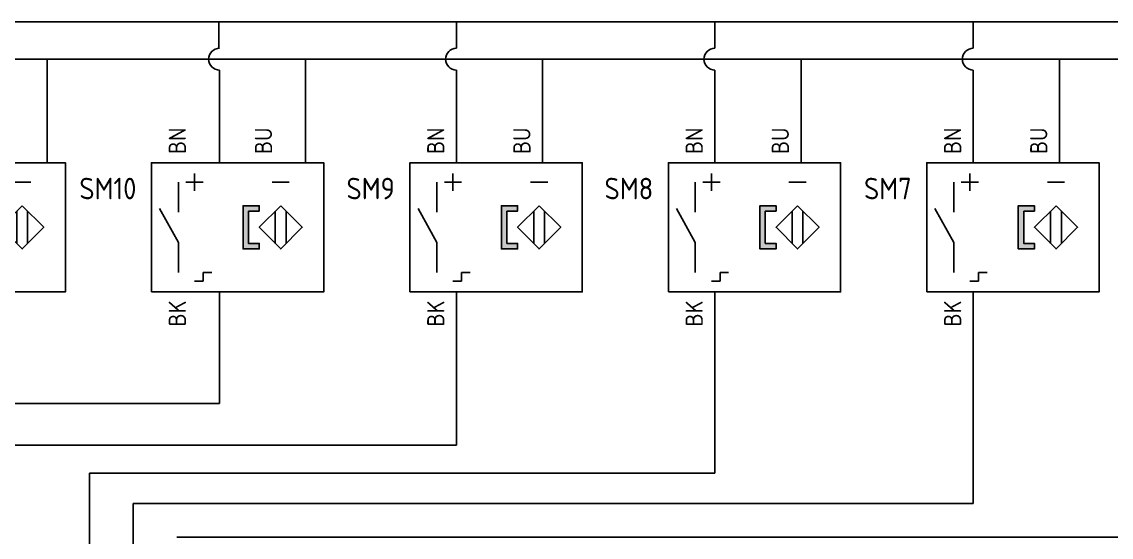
# Model space of a CAD drawing. Header units: millimetres. Extents: x 367 to 1026, y -455 to 11.
# Drawn here: x 582.7 to 709.2, y -156.2 to -96.4 of the extents above; entities that cross this region are included whole.
import ezdxf
from ezdxf.enums import TextEntityAlignment as Align

# ---------------------------------------------------------------- set-up
doc = ezdxf.new("R2010")
doc.units = ezdxf.units.MM
doc.header["$LTSCALE"] = 6
for name, color, linetype in [('RED_2.5mm^2', 1, 'Continuous'), ('SYMS', 7, 'Continuous'), ('TAGS', 51, 'Continuous'), ('TAN_6.0mm^2', 31, 'Continuous'), ('TERMS', 4, 'Continuous'), ('YEL_14_THHN', 2, 'Continuous')]:
    doc.layers.add(name, color=color, linetype=linetype)
doc.styles.add('WD_IEC', font='isocp2.shx', dxfattribs={"width": 0.9, "height": 4})

# ---------------------------------------------------------------- blocks, each defined once
blk = doc.blocks.new('VPX11M3')
for p, q in [((-1.875, 5.25), (-1.875, 1.75)), ((-1, 5.25), (1, 5.25)), ((0, 6.25), (0, 4.25)), ((9, 5.25), (11, 5.25)), ((-1.875, -1.75), (-4.0625, 2.1875)), ((9.375, 1.875), (9.375, -1.875)), ((10.625, 1.875), (10.625, -1.875)), ((-1.875, -1.75), (-1.875, -5.25)), ((0, -6.25), (1, -6.25)), ((1, -6.25), (1, -5.25)), ((1, -5.25), (2, -5.25))]:
    blk.add_line(p, q)
for points in [[(-5, -7.5), (15, -7.5), (15, 7.5), (-5, 7.5)], [(6.25, 1.875), (7.5, 1.875), (7.5, 2.5), (5.625, 2.5), (5.625, -2.5), (7.5, -2.5), (7.5, -1.875), (6.25, -1.875)], [(10, 2.5), (12.5, 0), (10, -2.5), (7.5, 0)]]:
    blk.add_lwpolyline(points, close=True)
for points in [[(5.625, 2.5), (5.625, 1.875), (7.5, 2.5), (7.5, 1.875)], [(5.625, 1.875), (5.625, -1.875), (6.25, 1.875), (6.25, -1.875)], [(5.625, -1.875), (5.625, -2.5), (7.5, -1.875), (7.5, -2.5)]]:
    blk.add_solid(points)
at = {"style": 'WD_IEC'}
for tag, p in [('TERM02', (-1, 8.5)), ('TERM03', (9, 8.5))]:
    blk.add_attdef(tag, p, '', height=2, rotation=90, dxfattribs=at)
for tag, p in [('INST', (-6.75, 10.25)), ('LOC', (-6.75, 6.75)), ('TAG1', (-6.75, 3.25)), ('DESC1', (-6.75, -5.2)), ('DESC2', (-6.75, -8.7)), ('DESC3', (-6.75, -12.2))]:
    blk.add_attdef(tag, text='', height=2.5, dxfattribs=at).set_placement(p, align=Align.RIGHT)
at = {"style": 'WD_IEC', "flags": 1}
for tag, p, height in [('X2TERM02', (0, 7.5), 0.32), ('X2TERM03', (10, 7.5), 0.32), ('MFG', (17.75, 6.5), 1.5), ('CAT', (17.75, 4), 1.5), ('ASSYCODE', (16, -4), 1), ('FAMILY', (16, -5.5), 1), ('CATDESC', (16, -7), 1), ('X8TERM01', (0, -7.5), 0.32)]:
    blk.add_attdef(tag, p, '', height=height, dxfattribs=at)
at = {"lineweight": 15, "style": 'WD_IEC'}
for tag, p in [('XREF', (-6.75, -1.35)), ('WDTAGALT', (-6.75, -15.125))]:
    blk.add_attdef(tag, text='', height=2.5, dxfattribs=at).set_placement(p, align=Align.RIGHT)
at = {"style": 'WD_IEC'}
blk.add_attdef('TERM01', text='', height=2, rotation=90, dxfattribs=at).set_placement((-1, -8.5), align=Align.RIGHT)

msp = doc.modelspace()

# ---------------------------------------------------------------- linework, layer by layer
at = {"layer": 'RED_2.5mm^2'}
for p, q in [((485.23, -96.42), (983.77, -96.42)), ((605.61, -99.49), (605.61, -96.42)), ((633.18, -99.49), (633.18, -96.42)), ((663.18, -99.49), (663.18, -96.42)), ((693.18, -99.49), (693.18, -96.42)), ((605.68, -112.8), (605.68, -102.03)), ((633.18, -112.8), (633.18, -102.03)), ((663.18, -112.8), (663.18, -102.03)), ((693.18, -112.8), (693.18, -102.03))]:
    msp.add_line(p, q, dxfattribs=at)
at = {"layer": 'RED_2.5mm^2', "color": 1}
msp.add_line((590.58, -183.29), (590.58, -148.82), dxfattribs=at)
at = {"layer": 'RED_2.5mm^2'}
for centre in [(605.68, -100.76), (633.18, -100.76), (663.18, -100.76), (693.18, -100.76)]:
    msp.add_arc(centre, 1.27, 90, 270, dxfattribs=at)
at = {"layer": 'TAN_6.0mm^2', "color": 250, "linetype": 'Continuous'}
for p, q in [((489.24, -100.76), (983.11, -100.76)), ((585.67, -112.8), (585.67, -100.76)), ((615.67, -112.8), (615.67, -100.76)), ((643.18, -112.8), (643.18, -100.76)), ((673.18, -112.8), (673.18, -100.76)), ((703.18, -112.8), (703.18, -100.76))]:
    msp.add_line(p, q, dxfattribs=at)
at = {"layer": 'YEL_14_THHN', "color": 1}
for p, q in [((605.68, -140.72), (605.68, -127.8)), ((633.18, -145.55), (633.18, -127.8)), ((663.18, -148.82), (663.18, -127.8)), ((693.18, -152.32), (693.18, -127.8)), ((570.26, -140.72), (605.68, -140.72)), ((575.34, -145.55), (633.18, -145.55)), ((663.18, -148.82), (590.58, -148.82)), ((693.18, -152.32), (595.66, -152.32)), ((595.66, -183.29), (595.66, -152.32)), ((723.18, -156.23), (600.74, -156.24))]:
    msp.add_line(p, q, dxfattribs=at)

# ---------------------------------------------------------------- block references
at = {"layer": 'SYMS'}
ref = msp.add_blockref('VPX11M3', (572.78, -120.27), dxfattribs=at)
ref.add_attrib('TERM03', 'BU', (581.78, -111.77), dxfattribs={"layer": 'TERMS', "height": 2, "rotation": 90, "style": 'WD_IEC'})
ref.add_attrib('TERM02', 'BN', (571.78, -111.77), dxfattribs={"layer": 'TERMS', "height": 2, "rotation": 90, "style": 'WD_IEC'})
ref.add_attrib('TERM01', 'BK', dxfattribs={"layer": 'TERMS', "height": 2, "rotation": 90, "style": 'WD_IEC'}).set_placement((571.78, -128.77), align=Align.RIGHT)
ref.add_attrib('TAG1', 'SM11', dxfattribs={"layer": 'TAGS', "height": 2.5, "style": 'WD_IEC'}).set_placement((566.03, -117.02), align=Align.RIGHT)
ref = msp.add_blockref('VPX11M3', (602.78, -120.27), dxfattribs=at)
ref.add_attrib('TERM03', 'BU', (611.78, -111.77), dxfattribs={"layer": 'TERMS', "height": 2, "rotation": 90, "style": 'WD_IEC'})
ref.add_attrib('TERM02', 'BN', (601.78, -111.77), dxfattribs={"layer": 'TERMS', "height": 2, "rotation": 90, "style": 'WD_IEC'})
ref.add_attrib('TERM01', 'BK', dxfattribs={"layer": 'TERMS', "height": 2, "rotation": 90, "style": 'WD_IEC'}).set_placement((601.78, -128.77), align=Align.RIGHT)
ref.add_attrib('TAG1', 'SM10', dxfattribs={"layer": 'TAGS', "height": 2.5, "style": 'WD_IEC'}).set_placement((596.03, -117.02), align=Align.RIGHT)
ref = msp.add_blockref('VPX11M3', (632.78, -120.27), dxfattribs=at)
ref.add_attrib('TERM03', 'BU', (641.78, -111.77), dxfattribs={"layer": 'TERMS', "height": 2, "rotation": 90, "style": 'WD_IEC'})
ref.add_attrib('TERM02', 'BN', (631.78, -111.77), dxfattribs={"layer": 'TERMS', "height": 2, "rotation": 90, "style": 'WD_IEC'})
ref.add_attrib('TERM01', 'BK', dxfattribs={"layer": 'TERMS', "height": 2, "rotation": 90, "style": 'WD_IEC'}).set_placement((631.78, -128.77), align=Align.RIGHT)
ref.add_attrib('TAG1', 'SM9', dxfattribs={"layer": 'TAGS', "height": 2.5, "style": 'WD_IEC'}).set_placement((626.03, -117.02), align=Align.RIGHT)
ref = msp.add_blockref('VPX11M3', (662.78, -120.27), dxfattribs=at)
ref.add_attrib('TERM03', 'BU', (671.78, -111.77), dxfattribs={"layer": 'TERMS', "height": 2, "rotation": 90, "style": 'WD_IEC'})
ref.add_attrib('TERM02', 'BN', (661.78, -111.77), dxfattribs={"layer": 'TERMS', "height": 2, "rotation": 90, "style": 'WD_IEC'})
ref.add_attrib('TERM01', 'BK', dxfattribs={"layer": 'TERMS', "height": 2, "rotation": 90, "style": 'WD_IEC'}).set_placement((661.78, -128.77), align=Align.RIGHT)
ref.add_attrib('TAG1', 'SM8', dxfattribs={"layer": 'TAGS', "height": 2.5, "style": 'WD_IEC'}).set_placement((656.03, -117.02), align=Align.RIGHT)
ref = msp.add_blockref('VPX11M3', (692.78, -120.27), dxfattribs=at)
ref.add_attrib('TERM03', 'BU', (701.78, -111.77), dxfattribs={"layer": 'TERMS', "height": 2, "rotation": 90, "style": 'WD_IEC'})
ref.add_attrib('TERM02', 'BN', (691.78, -111.77), dxfattribs={"layer": 'TERMS', "height": 2, "rotation": 90, "style": 'WD_IEC'})
ref.add_attrib('TERM01', 'BK', dxfattribs={"layer": 'TERMS', "height": 2, "rotation": 90, "style": 'WD_IEC'}).set_placement((691.78, -128.77), align=Align.RIGHT)
ref.add_attrib('TAG1', 'SM7', dxfattribs={"layer": 'TAGS', "height": 2.5, "style": 'WD_IEC'}).set_placement((686.03, -117.02), align=Align.RIGHT)

doc.saveas('drawing.dxf')
